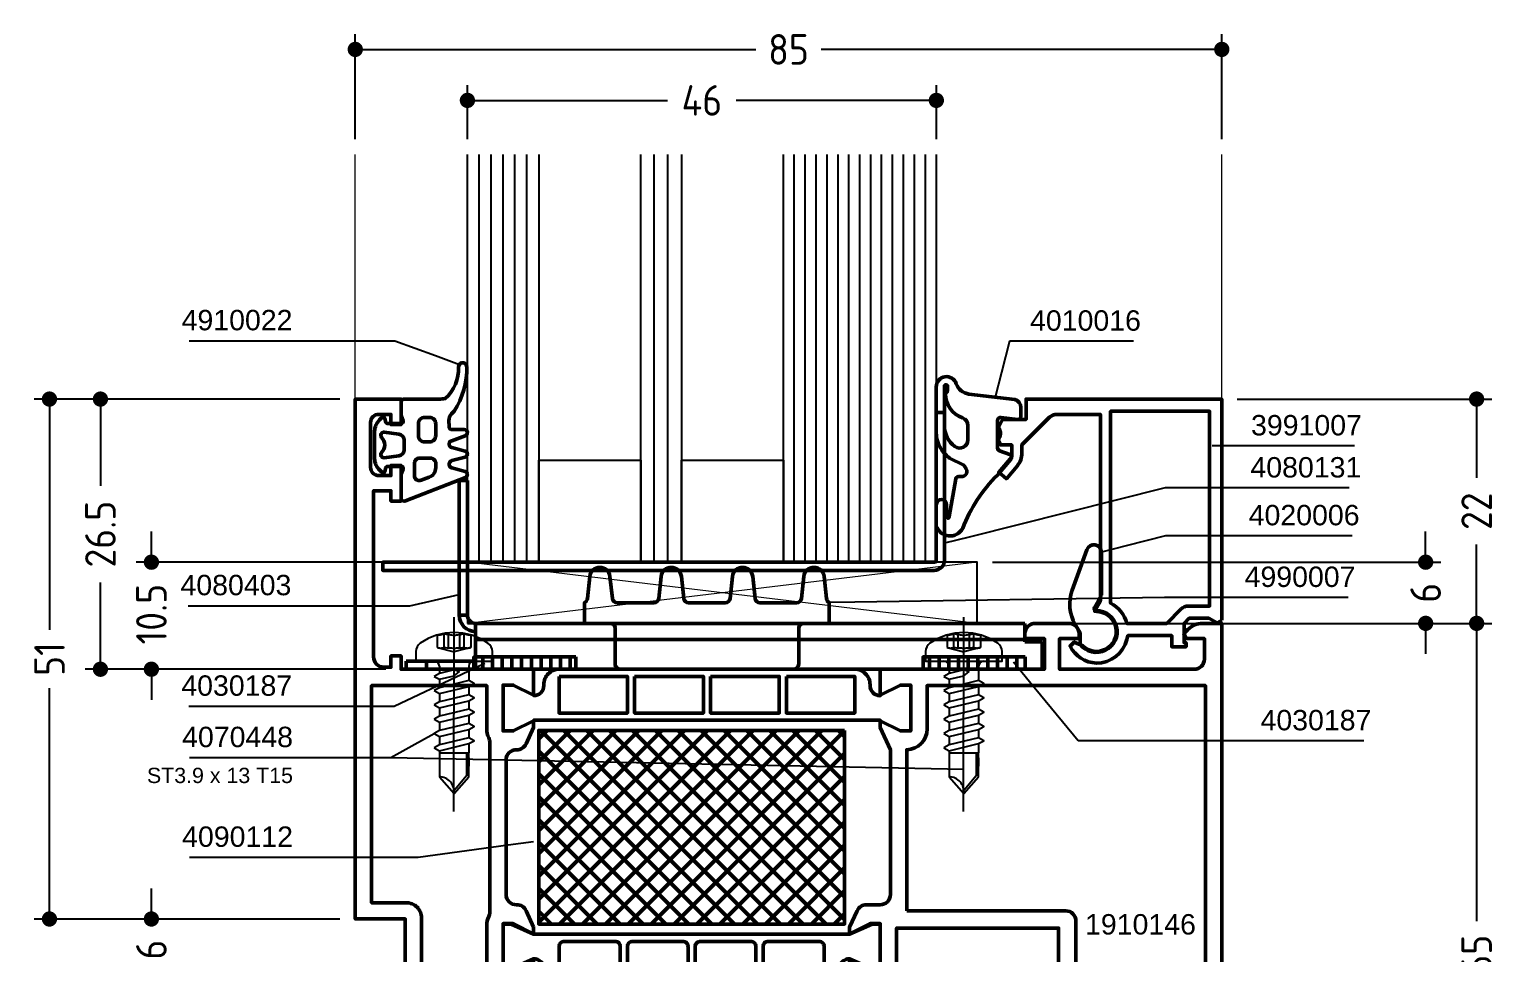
# Model space of a CAD drawing. Header units: millimetres. Extents: x 27 to 176, y 27 to 254.
# Drawn here: x 27 to 170.9, y 163.6 to 254.3 of the extents above; entities that cross this region are included whole.
import ezdxf
from ezdxf.enums import TextEntityAlignment as Align

# ---------------------------------------------------------------- set-up
doc = ezdxf.new("R2010")
doc.units = ezdxf.units.MM
doc.linetypes.add('CENTER', pattern=[50.8, 31.75, -6.35, 6.35, -6.35])
doc.linetypes.add('HIDDEN', pattern=[9.525, 6.35, -3.175])
for name, color, linetype, lineweight in [('AM_5', 3, 'Continuous', 25), ('AM_C', 50, 'Continuous', 50), ('AM_S', 80, 'Continuous', 50), ('Cont2', 2, 'Continuous', 25), ('Cont3', 70, 'Continuous', 18)]:
    doc.layers.add(name, color=color, linetype=linetype, lineweight=lineweight)
doc.styles.add('HBS_DIMTEXTSTYLE', font='isocp.shx')
doc.styles.add('SWISSL', font='swissl.ttf')
doc.dimstyles.new('Konstruktionsschnitt 1-1$0', dxfattribs={"dimscale": 0, "dimtxt": 3, "dimasz": 1.5, "dimexe": 1.5, "dimexo": 1.5, "dimgap": 1.5, "dimtad": 0, "dimdsep": 46, "dimtxsty": 'HBS_DIMTEXTSTYLE', "dimblk": 'PUNKT', "dimcen": 0, "dimclrd": 3, "dimclre": 3, "dimclrt": 2, "dimadec": 1, "dimazin": 2, "dimtfac": 0.7, "dimtofl": 0, "dimtmove": 0, "dimatfit": 3, "dimfxl": 0, "dimtolj": 1, "dimtzin": 0, "dimarcsym": 0})

# ---------------------------------------------------------------- blocks, each defined once
blk = doc.blocks.new('PUNKT')
at = {"color": 0, "linetype": 'Continuous'}
blk.add_line((-0.5, 0), (-1, 0), dxfattribs=at)
at = {"color": 0, "linetype": 'Continuous', "const_width": 0.5}
blk.add_lwpolyline([(-0.25, 0, 1), (0.25, 0, 1)], format="xyb", close=True, dxfattribs=at)
blk = doc.blocks.new('*D5')
at = {"layer": 'AM_5', "color": 3, "lineweight": -2, "transparency": 16777216}
for p, q in [((69.93, 243.53), (69.93, 248.83)), ((115.93, 243.53), (115.93, 248.83)), ((71.43, 247.33), (89.55, 247.33)), ((114.43, 247.33), (96.3, 247.33))]:
    blk.add_line(p, q, dxfattribs=at)
at = {"layer": 'AM_5', "color": 3, "lineweight": -2, "transparency": 16777216, "xscale": 1.5, "yscale": 1.5, "zscale": 1.5, "rotation": 180}
blk.add_blockref('PUNKT', (69.93, 247.33), dxfattribs=at)
at = {"layer": 'AM_5', "color": 3, "lineweight": -2, "transparency": 16777216, "xscale": 1.5, "yscale": 1.5, "zscale": 1.5}
blk.add_blockref('PUNKT', (115.93, 247.33), dxfattribs=at)
at = {"layer": 'AM_5', "color": 2, "transparency": 16777216, "insert": (92.93, 247.33), "char_height": 3, "attachment_point": 5, "style": 'HBS_DIMTEXTSTYLE'}
blk.add_mtext('\\A1;46', dxfattribs=at)
blk = doc.blocks.new('*D6')
at = {"layer": 'AM_5', "color": 3, "lineweight": -2, "transparency": 16777216}
for p, q in [((58.93, 243.53), (58.93, 253.83)), ((143.93, 243.53), (143.93, 253.83)), ((60.43, 252.33), (98.21, 252.33)), ((142.43, 252.33), (104.64, 252.33))]:
    blk.add_line(p, q, dxfattribs=at)
at = {"layer": 'AM_5', "color": 3, "lineweight": -2, "transparency": 16777216, "xscale": 1.5, "yscale": 1.5, "zscale": 1.5, "rotation": 180}
blk.add_blockref('PUNKT', (58.93, 252.33), dxfattribs=at)
at = {"layer": 'AM_5', "color": 3, "lineweight": -2, "transparency": 16777216, "xscale": 1.5, "yscale": 1.5, "zscale": 1.5}
blk.add_blockref('PUNKT', (143.93, 252.33), dxfattribs=at)
at = {"layer": 'AM_5', "color": 2, "transparency": 16777216, "insert": (101.43, 252.33), "char_height": 3, "attachment_point": 5, "style": 'HBS_DIMTEXTSTYLE'}
blk.add_mtext('\\A1;85', dxfattribs=at)
blk = doc.blocks.new('*D7')
at = {"layer": 'AM_5', "color": 3, "lineweight": -2, "transparency": 16777216}
for p, q in [((38.93, 203.53), (38.93, 205.03)), ((68.43, 202.03), (37.43, 202.03)), ((61.93, 191.53), (37.43, 191.53)), ((38.93, 190.03), (38.93, 188.53))]:
    blk.add_line(p, q, dxfattribs=at)
at = {"layer": 'AM_5', "color": 3, "lineweight": -2, "transparency": 16777216, "xscale": 1.5, "yscale": 1.5, "zscale": 1.5}
for p, rotation in [((38.93, 202.03), 270), ((38.93, 191.53), 90)]:
    blk.add_blockref('PUNKT', p, dxfattribs=dict(at, rotation=rotation))
at = {"layer": 'AM_5', "color": 2, "transparency": 16777216, "insert": (38.93, 196.93), "char_height": 3, "attachment_point": 5, "rotation": 90, "style": 'HBS_DIMTEXTSTYLE'}
blk.add_mtext('\\A1;10.5', dxfattribs=at)
blk = doc.blocks.new('*D8')
at = {"layer": 'AM_5', "color": 3, "lineweight": -2, "transparency": 16777216}
for p, q in [((57.43, 218.03), (32.43, 218.03)), ((33.93, 216.53), (33.93, 209.53)), ((33.93, 193.03), (33.93, 200.03)), ((61.93, 191.53), (32.43, 191.53))]:
    blk.add_line(p, q, dxfattribs=at)
at = {"layer": 'AM_5', "color": 3, "lineweight": -2, "transparency": 16777216, "xscale": 1.5, "yscale": 1.5, "zscale": 1.5}
for p, rotation in [((33.93, 218.03), 90), ((33.93, 191.53), 270)]:
    blk.add_blockref('PUNKT', p, dxfattribs=dict(at, rotation=rotation))
at = {"layer": 'AM_5', "color": 2, "transparency": 16777216, "insert": (33.93, 204.78), "char_height": 3, "attachment_point": 5, "rotation": 90, "style": 'HBS_DIMTEXTSTYLE'}
blk.add_mtext('\\A1;26.5', dxfattribs=at)
blk = doc.blocks.new('*D9')
at = {"layer": 'AM_5', "color": 3, "lineweight": -2, "transparency": 16777216}
for p, q in [((57.43, 218.03), (27.43, 218.03)), ((28.93, 216.53), (28.93, 195.38)), ((28.93, 168.53), (28.93, 189.68)), ((57.43, 167.03), (27.43, 167.03))]:
    blk.add_line(p, q, dxfattribs=at)
at = {"layer": 'AM_5', "color": 3, "lineweight": -2, "transparency": 16777216, "xscale": 1.5, "yscale": 1.5, "zscale": 1.5}
for p, rotation in [((28.93, 218.03), 90), ((28.93, 167.03), 270)]:
    blk.add_blockref('PUNKT', p, dxfattribs=dict(at, rotation=rotation))
at = {"layer": 'AM_5', "color": 2, "transparency": 16777216, "insert": (28.93, 192.53), "char_height": 3, "attachment_point": 5, "rotation": 90, "style": 'HBS_DIMTEXTSTYLE'}
blk.add_mtext('\\A1;51', dxfattribs=at)
blk = doc.blocks.new('*D10')
at = {"layer": 'AM_5', "color": 3, "lineweight": -2, "transparency": 16777216}
for p, q in [((38.93, 168.53), (38.93, 170.03)), ((57.43, 167.03), (37.43, 167.03)), ((57.43, 161.03), (37.43, 161.03)), ((38.93, 159.53), (38.93, 158.03))]:
    blk.add_line(p, q, dxfattribs=at)
at = {"layer": 'AM_5', "color": 3, "lineweight": -2, "transparency": 16777216, "xscale": 1.5, "yscale": 1.5, "zscale": 1.5}
for p, rotation in [((38.93, 167.03), 270), ((38.93, 161.03), 90)]:
    blk.add_blockref('PUNKT', p, dxfattribs=dict(at, rotation=rotation))
at = {"layer": 'AM_5', "color": 2, "transparency": 16777216, "insert": (38.93, 164.03), "char_height": 3, "attachment_point": 5, "rotation": 90, "style": 'HBS_DIMTEXTSTYLE'}
blk.add_mtext('\\A1;6', dxfattribs=at)
blk = doc.blocks.new('*D12')
at = {"layer": 'AM_5', "color": 3, "lineweight": -2, "transparency": 16777216}
for p, q in [((145.43, 218.03), (170.43, 218.03)), ((168.93, 216.53), (168.93, 210.31)), ((168.93, 197.53), (168.93, 203.75)), ((145.43, 196.03), (170.43, 196.03))]:
    blk.add_line(p, q, dxfattribs=at)
at = {"layer": 'AM_5', "color": 3, "lineweight": -2, "transparency": 16777216, "xscale": 1.5, "yscale": 1.5, "zscale": 1.5}
for p, rotation in [((168.93, 218.03), 90), ((168.93, 196.03), 270)]:
    blk.add_blockref('PUNKT', p, dxfattribs=dict(at, rotation=rotation))
at = {"layer": 'AM_5', "color": 2, "transparency": 16777216, "insert": (168.93, 207.03), "char_height": 3, "attachment_point": 5, "rotation": 90, "style": 'HBS_DIMTEXTSTYLE'}
blk.add_mtext('\\A1;22', dxfattribs=at)
blk = doc.blocks.new('*D13')
at = {"layer": 'AM_5', "color": 3, "lineweight": -2, "transparency": 16777216}
for p, q in [((163.93, 203.53), (163.93, 205.03)), ((121.43, 202.03), (165.43, 202.03)), ((128.78, 196.03), (165.43, 196.03)), ((163.93, 194.53), (163.93, 193.03))]:
    blk.add_line(p, q, dxfattribs=at)
at = {"layer": 'AM_5', "color": 3, "lineweight": -2, "transparency": 16777216, "xscale": 1.5, "yscale": 1.5, "zscale": 1.5}
for p, rotation in [((163.93, 202.03), 270), ((163.93, 196.03), 90)]:
    blk.add_blockref('PUNKT', p, dxfattribs=dict(at, rotation=rotation))
at = {"layer": 'AM_5', "color": 2, "transparency": 16777216, "insert": (163.93, 199.03), "char_height": 3, "attachment_point": 5, "rotation": 90, "style": 'HBS_DIMTEXTSTYLE'}
blk.add_mtext('\\A1;6', dxfattribs=at)
blk = doc.blocks.new('*D14')
at = {"layer": 'AM_5', "color": 3, "lineweight": -2, "transparency": 16777216}
for p, q in [((145.43, 196.03), (170.43, 196.03)), ((168.93, 194.53), (168.93, 166.83)), ((168.93, 132.53), (168.93, 160.23)), ((142.93, 131.03), (170.43, 131.03))]:
    blk.add_line(p, q, dxfattribs=at)
at = {"layer": 'AM_5', "color": 3, "lineweight": -2, "transparency": 16777216, "xscale": 1.5, "yscale": 1.5, "zscale": 1.5}
for p, rotation in [((168.93, 196.03), 90), ((168.93, 131.03), 270)]:
    blk.add_blockref('PUNKT', p, dxfattribs=dict(at, rotation=rotation))
at = {"layer": 'AM_5', "color": 2, "transparency": 16777216, "insert": (168.93, 163.53), "char_height": 3, "attachment_point": 5, "rotation": 90, "style": 'HBS_DIMTEXTSTYLE'}
blk.add_mtext('\\A1;65', dxfattribs=at)
blk = doc.blocks.new('WS4070448')
at = {"linetype": 'CENTER'}
blk.add_line((-0.02, -14.76), (0, 4.3), dxfattribs=at)
at = {"linetype": 'HIDDEN'}
for p, q in [((-0.97, 1.33), (-0.97, 2.72)), ((-0.56, 1.33), (-0.56, 2.61)), ((0.56, 1.33), (0.56, 2.61)), ((0.97, 1.33), (0.97, 2.72))]:
    blk.add_line(p, q, dxfattribs=at)
for p, q in [((-1.45, -9), (-1.45, -11.36)), ((-1.45, -9), (1.45, -9)), ((1.45, -11.36), (1.45, -9)), ((-1.45, -11.36), (0, -13)), ((0, -13), (1.45, -11.36))]:
    blk.add_line(p, q)
blk.add_lwpolyline([(3.32, 1.75, 0.314856), (-3.32, 1.75, 0.244912), (-3.75, 0.93), (-3.75, 0), (3.75, 0), (3.75, 0.93, 0.244912), (3.32, 1.75, 0.138291)], format="xyb")
for points in [[(-1.65, 2.56), (-1.65, 1.33)], [(1.65, 2.56), (1.65, 1.33)], [(-1.65, 1.33), (0, 0.89)], [(1.65, 1.33), (0, 0.89)]]:
    blk.add_lwpolyline(points, dxfattribs=at)
for points in [[(-1.95, -1.5), (-1.45, -1.79), (0, -1.44), (0.5, -1.07), (0, -0.87), (-1.45, -1.21)], [(-1.95, -2.9), (-1.45, -3.19), (1.45, -2.5), (1.95, -2.21), (1.45, -1.92), (-1.45, -2.61)], [(-1.95, -4.3), (-1.45, -4.59), (1.45, -3.9), (1.95, -3.61), (1.45, -3.32), (-1.45, -4.01)], [(-1.95, -5.7), (-1.45, -5.99), (1.45, -5.3), (1.95, -5.01), (1.45, -4.72), (-1.45, -5.41)], [(-1.95, -7.1), (-1.45, -7.39), (1.45, -6.7), (1.95, -6.41), (1.45, -6.12), (-1.45, -6.81)], [(-1.95, -8.5), (-1.45, -8.79), (1.45, -8.1), (1.95, -7.81), (1.45, -7.52), (-1.45, -8.21)]]:
    blk.add_lwpolyline(points, close=True)
for points in [[(-1.45, -0.5), (-1.45, -1.21)], [(1.45, -0.5), (1.45, -1.92)], [(-1.45, -1.79), (-1.45, -2.21)], [(-1.45, -1.79), (-1.45, -2.61)], [(-1.45, -1.79), (-1.45, -2.61)], [(1.45, -2.5), (1.45, -3.32)], [(-1.45, -3.19), (-1.45, -4.01)], [(1.45, -3.9), (1.45, -4.72)], [(-1.45, -4.59), (-1.45, -5.41)], [(1.45, -5.3), (1.45, -6.12)], [(-1.45, -5.99), (-1.45, -6.81)], [(1.45, -6.7), (1.45, -7.52)], [(-1.45, -7.39), (-1.45, -8.21)], [(1.45, -8.1), (1.45, -9)], [(-1.45, -8.79), (-1.45, -9)], [(1.2, -9), (1.2, -11.25), (0.03, -12.65)], [(1.45, -9.5), (1.45, -10.32)], [(-1.45, -10.19), (-1.45, -11.01)]]:
    blk.add_lwpolyline(points)
for centre, radius, start, end in [((-1.59, 3.84), 1.28, 267.2848, 298.8872), ((0, 5.49), 2.94, 250.6988, 289.3012), ((1.59, 3.84), 1.28, 241.1128, 272.7152), ((-1.31, 2.49), 1.21, 253.6643, 286.3357), ((0, 11.41), 10.13, 264.4948, 275.5052), ((1.31, 2.49), 1.21, 253.6643, 286.3357)]:
    blk.add_arc(centre, radius, start, end, dxfattribs=at)
for centre, radius, start, end in [((-1.95, -0.5), 0.5, 0, 90), ((1.95, -0.5), 0.5, 90, 180), ((-1.46, -12.83), 1.47, 353.4244, 89.6688)]:
    blk.add_arc(centre, radius, start, end)
blk = doc.blocks.new('*S43')
at = {"layer": 'AM_5', "color": 3}
for p, q in [((42.63, 223.75), (54.77, 223.75)), ((54.77, 223.75), (62.8, 223.75)), ((62.8, 223.75), (66.8, 222.29))]:
    blk.add_line(p, q, dxfattribs=at)
at = {"layer": 'AM_5', "color": 3, "linetype": 'Continuous'}
blk.add_line((66.8, 222.29), (69.14, 221.43), dxfattribs=at)
at = {"layer": 'AM_5', "color": 2, "insert": (52.77, 224.75), "char_height": 2, "attachment_point": 9, "style": 'SWISSL'}
blk.add_mtext('4910022', dxfattribs=at)
blk = doc.blocks.new('*S44')
at = {"layer": 'AM_5', "color": 3}
for p, q in [((65.09, 173.08), (73.94, 174.29)), ((42.68, 173.08), (54.82, 173.08)), ((54.82, 173.08), (65.09, 173.08))]:
    blk.add_line(p, q, dxfattribs=at)
at = {"layer": 'AM_5', "color": 3, "linetype": 'Continuous'}
blk.add_line((73.94, 174.29), (76.42, 174.62), dxfattribs=at)
at = {"layer": 'AM_5', "color": 2, "insert": (52.82, 174.08), "char_height": 2, "attachment_point": 9, "style": 'SWISSL'}
blk.add_mtext('4090112', dxfattribs=at)
blk = doc.blocks.new('*S45')
at = {"layer": 'AM_5', "color": 3, "linetype": 'Continuous'}
blk.add_line((64.49, 184.02), (66.68, 185.23), dxfattribs=at)
at = {"layer": 'AM_5', "color": 3}
for p, q in [((42.67, 182.86), (54.82, 182.86)), ((54.82, 182.86), (62.42, 182.86)), ((62.42, 182.86), (64.49, 184.02))]:
    blk.add_line(p, q, dxfattribs=at)
at = {"layer": 'AM_5', "color": 2, "insert": (52.82, 183.86), "char_height": 2, "attachment_point": 9, "style": 'SWISSL'}
blk.add_mtext('4070448', dxfattribs=at)
blk = doc.blocks.new('ZAHL rechts')
at = {"layer": 'AM_5', "color": 2, "style": 'SWISSL'}
blk.add_attdef('XXX', text='', height=1.5, dxfattribs=at).set_placement((-1.95, -2.5), align=Align.RIGHT)
blk = doc.blocks.new('*S56')
at = {"layer": 'AM_5', "color": 3}
for p, q in [((123.12, 223.71), (122.32, 220.64)), ((135.27, 223.71), (123.12, 223.71))]:
    blk.add_line(p, q, dxfattribs=at)
at = {"layer": 'AM_5', "color": 3, "linetype": 'Continuous'}
blk.add_line((122.32, 220.64), (121.69, 218.22), dxfattribs=at)
at = {"layer": 'AM_5', "color": 2, "insert": (125.12, 224.71), "char_height": 2, "attachment_point": 7, "style": 'SWISSL'}
blk.add_mtext('4010016', dxfattribs=at)
blk = doc.blocks.new('*S57')
at = {"layer": 'AM_5', "color": 3, "linetype": 'Continuous'}
blk.add_line((66.69, 198.3), (69.13, 198.85), dxfattribs=at)
at = {"layer": 'AM_5', "color": 3}
for p, q in [((42.53, 197.76), (54.66, 197.76)), ((54.66, 197.76), (64.27, 197.76)), ((64.27, 197.76), (66.69, 198.3))]:
    blk.add_line(p, q, dxfattribs=at)
at = {"layer": 'AM_5', "color": 2, "insert": (52.66, 198.76), "char_height": 2, "attachment_point": 9, "style": 'SWISSL'}
blk.add_mtext('4080403', dxfattribs=at)
blk = doc.blocks.new('*U22', base_point=(71.49, 173.45))
for p, q in [((72.66, 173.45), (72.66, 213.45)), ((73.82, 173.45), (73.82, 213.45)), ((74.99, 173.45), (74.99, 213.45)), ((76.16, 173.45), (76.16, 213.45)), ((77.32, 173.45), (77.32, 213.45)), ((89.82, 173.45), (89.82, 213.45)), ((91.16, 173.45), (91.16, 213.45)), ((103.56, 173.45), (103.56, 213.45)), ((104.63, 173.45), (104.63, 213.45)), ((105.7, 173.45), (105.7, 213.45)), ((106.78, 173.45), (106.78, 213.45)), ((107.85, 173.45), (107.85, 213.45)), ((108.92, 173.45), (108.92, 213.45)), ((109.99, 173.45), (109.99, 213.45)), ((111.06, 173.45), (111.06, 213.45)), ((112.13, 173.45), (112.13, 213.45)), ((113.2, 173.45), (113.2, 213.45)), ((114.28, 173.45), (114.28, 213.45)), ((115.35, 173.45), (115.35, 213.45)), ((116.42, 173.45), (116.42, 213.45))]:
    blk.add_line(p, q)
for points in [[(78.49, 213.45), (78.49, 173.45), (71.49, 173.45), (71.49, 213.45)], [(92.49, 213.45), (92.49, 173.45), (88.49, 173.45), (88.49, 213.45)], [(117.49, 213.45), (117.49, 173.45), (102.49, 173.45), (102.49, 213.45)]]:
    blk.add_lwpolyline(points)
for points in [[(88.49, 173.45), (78.49, 173.45), (78.49, 183.45), (88.49, 183.45)], [(102.49, 173.45), (92.49, 173.45), (92.49, 183.45), (102.49, 183.45)]]:
    blk.add_lwpolyline(points, close=True)
blk = doc.blocks.new('*S59')
at = {"layer": 'AM_5', "color": 3}
for p, q in [((145.26, 213.44), (143, 213.44)), ((156.96, 213.44), (145.26, 213.44))]:
    blk.add_line(p, q, dxfattribs=at)
at = {"layer": 'AM_5', "color": 2, "insert": (146.8, 214.44), "char_height": 2, "attachment_point": 7, "style": 'SWISSL'}
blk.add_mtext('3991007', dxfattribs=at)
blk = doc.blocks.new('*S60')
at = {"layer": 'AM_5', "color": 3}
for p, q in [((138.4, 204.62), (134.55, 203.64)), ((156.73, 204.62), (138.4, 204.62))]:
    blk.add_line(p, q, dxfattribs=at)
at = {"layer": 'AM_5', "color": 3, "linetype": 'Continuous'}
blk.add_line((134.55, 203.64), (132.13, 203.02), dxfattribs=at)
at = {"layer": 'AM_5', "color": 2, "insert": (146.57, 205.62), "char_height": 2, "attachment_point": 7, "style": 'SWISSL'}
blk.add_mtext('4020006', dxfattribs=at)
blk = doc.blocks.new('*S61')
at = {"layer": 'AM_5', "color": 3}
for p, q in [((138.38, 209.31), (119.15, 204.49)), ((156.44, 209.31), (138.38, 209.31))]:
    blk.add_line(p, q, dxfattribs=at)
at = {"layer": 'AM_5', "color": 3, "linetype": 'Continuous'}
blk.add_line((119.15, 204.49), (116.73, 203.89), dxfattribs=at)
at = {"layer": 'AM_5', "color": 2, "insert": (146.74, 210.31), "char_height": 2, "attachment_point": 7, "style": 'SWISSL'}
blk.add_mtext('4080131', dxfattribs=at)
blk = doc.blocks.new('*S62')
at = {"layer": 'AM_5', "color": 3, "linetype": 'Continuous'}
blk.add_line((69.39, 191.06), (71.65, 192.13), dxfattribs=at)
at = {"layer": 'AM_5', "color": 3}
for p, q in [((62.74, 187.9), (69.39, 191.06)), ((42.59, 187.9), (54.74, 187.9)), ((54.74, 187.9), (62.74, 187.9))]:
    blk.add_line(p, q, dxfattribs=at)
at = {"layer": 'AM_5', "color": 2, "insert": (52.74, 188.9), "char_height": 2, "attachment_point": 9, "style": 'SWISSL'}
blk.add_mtext('4030187', dxfattribs=at)
blk = doc.blocks.new('*S63')
at = {"layer": 'AM_5', "color": 3, "linetype": 'Continuous'}
blk.add_line((125.08, 190.29), (123.49, 192.22), dxfattribs=at)
at = {"layer": 'AM_5', "color": 3}
for p, q in [((129.83, 184.51), (125.08, 190.29)), ((145.73, 184.51), (129.83, 184.51)), ((157.88, 184.51), (145.73, 184.51))]:
    blk.add_line(p, q, dxfattribs=at)
at = {"layer": 'AM_5', "color": 2, "insert": (147.73, 185.51), "char_height": 2, "attachment_point": 7, "style": 'SWISSL'}
blk.add_mtext('4030187', dxfattribs=at)
blk = doc.blocks.new('*S64')
at = {"layer": 'AM_5', "color": 3, "linetype": 'Continuous'}
blk.add_line((107.93, 198.12), (105.43, 198.08), dxfattribs=at)
at = {"layer": 'AM_5', "color": 3}
for p, q in [((138.3, 198.57), (107.93, 198.12)), ((156.32, 198.57), (138.3, 198.57))]:
    blk.add_line(p, q, dxfattribs=at)
at = {"layer": 'AM_5', "color": 2, "insert": (146.17, 199.57), "char_height": 2, "attachment_point": 7, "style": 'SWISSL'}
blk.add_mtext('4990007', dxfattribs=at)
blk = doc.blocks.new('WI4020006')
at = {"layer": 'AM_C'}
blk.add_lwpolyline([(0.5, 3.55), (-0.19, 2.35, 0.580267), (-0.02, 2.05, -1.597325), (-1.6, -1.28), (-1.6, -0.12), (-2.07, 0.68, -0.221695), (-2.36, 4.05), (-0.92, 8.02, -0.8391), (0.5, 7.77), (0.5, 3.55)], format="xyb", close=True, dxfattribs=at)
blk = doc.blocks.new('WI1910146')
for points in [[(-57.5, 30.2), (-57.5, 29.55), (-59.5, 30.55), (-60.5, 30.55), (-60.5, 26.05), (-59.5, 26.05), (-57.5, 27.05), (-57.5, 24.5), (-60.5, 24.5), (-60.5, 22.4), (-61.5, 22.35), (-61.7, 24.4), (-68.65, 24.4), (-68.94, 22.75), (-69.52, 22.72), (-70, 24.5), (-70, 26), (-70.1, 26.37), (-70.1, 31), (-75, 31), (-75, 82), (-70.5, 82), (-70.5, 79.5), (-71.5, 79.5), (-71.5, 80.5), (-72.7, 80.5, 0.414214), (-73.5, 79.7), (-73.5, 75.3, 0.414214), (-72.7, 74.5), (-71.5, 74.5), (-71.5, 75.5), (-70.5, 75.5), (-70.5, 72), (-71.5, 72), (-71.5, 73), (-73.2, 73), (-73.2, 56.7, 0.414214), (-72.2, 55.7), (-71.5, 55.7), (-71.5, 56.8), (-70.5, 56.8), (-70.5, 55.5), (-57.5, 55.5), (-57.5, 52.95), (-59.5, 53.95), (-60.5, 53.95), (-60.5, 49.45), (-59.5, 49.45), (-57.5, 50.45), (-57.5, 49.8), (-58.23, 48.19, -0.301742), (-59.17, 47.6, 0.422452), (-60.2, 46.6), (-60.2, 33.4, 0.422452), (-59.17, 32.4, -0.301742), (-58.23, 31.81), (-57.5, 30.2)], [(-23.5, 32.4, 0.414214), (-22.5, 33.4), (-22.5, 47.6), (-23.5, 49.8), (-23.5, 50.45), (-21.5, 49.45), (-20.5, 49.45), (-20.5, 53.95), (-21.5, 53.95), (-23.5, 52.95), (-23.5, 55.5), (-7.4, 55.5), (-7.4, 58.5), (-9.3, 58.5), (-9.3, 59, -0.414214), (-8.3, 60), (-5, 60, -0.414214), (-4, 59), (-4, 58.5), (-5.9, 58.5), (-5.9, 55.5), (7.3, 55.5, 0.414214), (8.3, 56.5), (8.3, 58.5), (6.5, 58.5), (6.29, 59.01), (6.69, 59.41, -0.198912), (8.1, 60), (10, 60), (10, -2.5, -0.414214), (7.5, -5), (5.5, -5), (5.5, -3.81, -0.153102), (5.68, -3.24), (6.14, -2.59), (6.5, -2.7), (6.5, -3.5), (7.7, -3.5, 0.414214), (8.5, -2.7), (8.5, 1.7, 0.414214), (7.7, 2.5), (6.5, 2.5), (6.5, 1.7), (6.14, 1.59), (5.68, 2.24, -0.153102), (5.5, 2.81), (5.5, 4.8), (6.5, 4.8), (6.5, 4), (8.2, 4), (8.2, 24.4), (6.5, 24.4), (6.5, 23.1), (5.5, 23.1), (5.5, 24.4), (-2.96, 24.4), (-3.6, 22), (-3.6, 18.3), (-1.6, 18.3), (-1.6, 17.4), (-1.76, 16.5), (-6.84, 16.5), (-7, 17.4), (-7, 18.3), (-5.2, 18.3), (-5.2, 22), (-7.14, 22), (-5.9, 25.1), (-8, 25.1), (-8, 26.6), (-6, 26.6), (-6, 30.1), (-21.9, 30.1), (-21.9, 26.6), (-19.2, 26.6), (-19.2, 25.1), (-21, 25.1), (-21, 22), (-22.8, 22), (-22.8, 18.3), (-21, 18.3), (-21, 17.4), (-21.16, 16.5), (-24.6, 16.5), (-24.6, 23.2), (-23.9, 23.9), (-23.9, 24.5), (-26.5, 24.5), (-26.5, 27.05), (-24.5, 26.05), (-23.5, 26.05), (-23.5, 30.55), (-24.5, 30.55), (-26.5, 29.55), (-26.5, 30.2), (-25.77, 31.81, -0.294108), (-24.86, 32.4), (-23.5, 32.4)], [(-57.5, 52.9, 0.414214), (-56.5, 53.9), (-56.5, 54, -0.414214), (-55, 55.5), (-26, 55.5, -0.414214), (-24.5, 54), (-24.5, 53.9, 0.414214), (-23.5, 52.9), (-23.5, 52.95), (-21.5, 53.95), (-20.5, 53.95), (-20.5, 49.45), (-21.5, 49.45), (-23.5, 50.45), (-23.5, 50.5), (-57.5, 50.5), (-57.5, 50.45), (-59.5, 49.45), (-60.5, 49.45), (-60.5, 53.95), (-59.5, 53.95), (-57.5, 52.95), (-57.5, 52.9)], [(-62.1, 49.65), (-62.1, 53.9), (-73.4, 53.9), (-73.4, 32.6), (-70, 32.6, -0.414214), (-68.5, 31.1), (-68.5, 26.1), (-62.1, 26.1), (-62.1, 30.35, -0.112281), (-61.9, 31.24, 0.112281), (-61.8, 31.67), (-61.8, 48.33, 0.112281), (-61.9, 48.76, -0.112281), (-62.1, 49.65)], [(-20.9, 31.8), (-20.9, 47.6, 0.407087), (-18.9, 49.65), (-18.9, 53.9), (8.4, 53.9), (8.4, 26.1), (-4.3, 26.1), (-4.3, 30.8, 0.414214), (-5.3, 31.8), (-20.9, 31.8)], [(-28.18, 24.75), (-31.57, 22.55, 0.253968), (-31.8, 22.13), (-31.8, 15.77, 0.569247), (-31.23, 14.71), (-28.65, 14.6, 0.139453), (-27.96, 14.77, 0.173382), (-25.98, 17.05, -1), (-25.32, 16.8, -0.173382), (-27.62, 14.16, -0.139453), (-28.68, 13.9), (-51.06, 14.84, -0.401995), (-52.5, 16.34), (-52.5, 22.33, 0.253968), (-52.73, 22.75), (-55.82, 24.75, -0.253968), (-56.5, 26.01), (-56.5, 26.1, 0.414214), (-57.5, 27.1), (-57.5, 27.1), (-57.5, 27.1), (-57.5, 27.1), (-59.7, 26.1), (-60.5, 26.1), (-60.5, 30.5), (-59.7, 30.5), (-57.5, 29.5), (-26.5, 29.5), (-24.3, 30.5), (-23.5, 30.5), (-23.5, 26.1), (-24.3, 26.1), (-26.5, 27.1, 0.414214), (-27.5, 26.1), (-27.5, 26.01, -0.253968), (-28.18, 24.75)], [(-53.19, 23.88), (-54.77, 24.91, -0.253968), (-55, 25.33), (-55, 28.3, -0.414214), (-54.5, 28.8), (-49.5, 28.8, -0.414214), (-49, 28.3), (-49, 24.3, -0.414214), (-49.5, 23.8), (-52.91, 23.8, -0.144993), (-53.19, 23.88)], [(-48.3, 28.3, -0.414214), (-47.8, 28.8), (-42.85, 28.8, -0.414214), (-42.35, 28.3), (-42.35, 24.3, -0.414214), (-42.85, 23.8), (-47.8, 23.8, -0.414214), (-48.3, 24.3), (-48.3, 28.3)], [(-41.65, 28.3), (-41.65, 24.3, 0.414214), (-41.15, 23.8), (-36.2, 23.8, 0.414214), (-35.7, 24.3), (-35.7, 28.3, 0.414214), (-36.2, 28.8), (-41.15, 28.8, 0.414214), (-41.65, 28.3)], [(-30.81, 23.88), (-29.23, 24.91, 0.253968), (-29, 25.33), (-29, 28.3, 0.414214), (-29.5, 28.8), (-34.5, 28.8, 0.414214), (-35, 28.3), (-35, 24.3, 0.414214), (-34.5, 23.8), (-31.09, 23.8, 0.144993), (-30.81, 23.88)], [(-42.87, 15.2), (-51.02, 15.54, -0.401995), (-51.5, 16.04), (-51.5, 22.6, -0.414214), (-51, 23.1), (-42.85, 23.1, -0.414214), (-42.35, 22.6), (-42.35, 15.7, -0.426538), (-42.87, 15.2)], [(-41.17, 15.13), (-33.02, 14.78, 0.426538), (-32.5, 15.28), (-32.5, 22.6, 0.414214), (-33, 23.1), (-41.15, 23.1, 0.414214), (-41.65, 22.6), (-41.65, 15.63, 0.401995), (-41.17, 15.13)]]:
    blk.add_lwpolyline(points, format="xyb", close=True)
for points in [[(-55, 54.8), (-48.3, 54.8), (-48.3, 51.2), (-55, 51.2), (-55, 54.8)], [(-47.6, 54.8), (-40.85, 54.8), (-40.85, 51.2), (-47.6, 51.2), (-47.6, 54.8)], [(-40.15, 54.8), (-33.4, 54.8), (-33.4, 51.2), (-40.15, 51.2), (-40.15, 54.8)], [(-32.7, 54.8), (-26, 54.8), (-26, 51.2), (-32.7, 51.2), (-32.7, 54.8)]]:
    blk.add_lwpolyline(points, close=True)
blk = doc.blocks.new('WI3991007')
for points in [[(0, 0.3), (0, 22), (-19.2, 22), (-19.2, 20), (-21.5, 20), (-21.9, 19.21, -0.339409), (-21.93, 17.99), (-21.7, 17.5), (-20.6, 17.5), (-20.6, 16.35), (-21.88, 14.82), (-21.12, 14.18), (-20.07, 15.43, 0.176327), (-19.6, 16.71), (-19.6, 17.5), (-16.89, 20.21, -0.201449), (-16.18, 20.5), (-11.9, 20.5), (-11.9, 2.2), (-12.48, 1.19), (-12.04, 1.13, -1.373176), (-13.64, -2.22), (-14.47, -1.83), (-14.87, -2.23, 0.274409), (-12.3, -3.9, 0.341999), (-9.3, -1.58), (-9.2, -1.2), (-4.9, -1.2), (-4.9, -2.3), (-3.5, -2.3), (-3.5, -1.9), (-3.7, -1.9), (-3.7, 0), (-3.2, 0.5), (-1.25, 0.5), (-0.45, 0.04), (0, 0.3)], [(-3.99, 1.41), (-5.4, 0), (-9.31, 0, 0.213458), (-10.9, 1.97), (-10.9, 20.8), (-1.2, 20.8), (-1.2, 1.7), (-3.28, 1.7, 0.198912), (-3.99, 1.41)]]:
    blk.add_lwpolyline(points, format="xyb", close=True)
blk = doc.blocks.new('WI4010016')
for points in [[(1.19, 1.96, -0.346133), (1.8, 1.18), (1.8, 0.3, -0.449698), (1.46, 0), (-0.16, 0.2, 0.449698), (-0.5, -0.1), (-0.5, -2.79, 0.315299), (-0.3, -3.07), (0.7, -3.44, -0.548619), (0.81, -3.93), (-0.5, -5.46, 0.104737), (-3.91, -10.66, -0.684728), (-6.5, -10.42), (-6.5, -8.36, -1), (-5.5, -8.36), (-5.5, -9.42, 0.287601), (-5.34, -9.69, 0.156883), (-5.25, -9.53), (-4.59, -5.82, -0.041381), (-4.57, -5.74), (-4.52, -5.69, -0.200274), (-4.31, -5.6), (-4, -5.6, 0.57735), (-3.57, -4.85), (-3.72, -4.58, 0.149451), (-3.85, -4.46), (-5.14, -3.83, -0.069927), (-5.25, -3.76), (-5.51, -3.53, -0.212557), (-6.5, -1.3), (-6.5, 3.2, -0.852431), (-4.55, 3.51, 0.291336), (-3.3, 2.49), (1.19, 1.96)], [(-3.4, -2, -0.612992), (-4.67, -2.65, -0.239931), (-5.7, -0.63), (-5.7, 3.25, -1), (-5.4, 3.25), (-5.4, 2.88, -0.317837), (-5.6, 2.6), (-5.6, 2.51, 0.317975), (-3.93, 0.15, -0.317975), (-3.4, -0.6), (-3.4, -2)]]:
    blk.add_lwpolyline(points, format="xyb", close=True)
blk = doc.blocks.new('WI4030187')
h = blk.add_hatch()
h.set_pattern_fill('LINE', color=256, scale=0.3, angle=90)
h.paths.add_polyline_path([(5, 0), (5, 1.2), (-5, 1.2), (-5, 0)])
blk.add_lwpolyline([(5, 1.2), (5, 0), (-5, 0), (-5, 1.2), (5, 1.2)], close=True)
blk = doc.blocks.new('WI4080131')
blk.add_lwpolyline([(0.8, 0.2, -0.414214), (-0.2, -0.8), (-54.3, -0.8), (-54.3, 0), (-0.2, 0, 0.414214), (0, 0.2), (0, 14.7), (0.8, 14.7), (0.8, 0.2)], format="xyb", close=True)
blk = doc.blocks.new('WI4080403')
for p, q in [((-56.5, 14), (-56.5, 0.8)), ((-55.7, 14), (-56.5, 14)), ((-55.7, 14), (-55.7, 0.8)), ((-56.5, 0.8), (-55.7, 0.8)), ((-54.9, -1.6), (-54.9, 0)), ((-54.9, 0), (-1, 0)), ((-1, 0), (-1, -1.6)), ((-1, -1.6), (-54.9, -1.6)), ((-54.9, -1.6), (-54.9, -4.5)), ((-1, -1.8), (-1, -1.6)), ((0.7, -1.8), (-1, -1.8)), ((0.7, -1.8), (0.7, -4.5)), ((-61.7, -3.7), (-61.7, -4.5)), ((-59.7, -3.7), (-61.7, -3.7)), ((-59.7, -4.5), (-59.7, -3.7)), ((-54.9, -3.7), (-59.7, -3.7)), ((-61.7, -4.5), (-59.7, -4.5)), ((-59.7, -4.5), (-54.9, -4.5)), ((-54.9, -4.5), (0.7, -4.5))]:
    blk.add_line(p, q)
for radius in [1.6, 0.8]:
    blk.add_arc((-54.9, 0.8), radius, 180, 270)
blk = doc.blocks.new('WI4090112')
h = blk.add_hatch()
h.set_pattern_fill('ANSI37', color=256, scale=0.5)
h.paths.add_polyline_path([(30, 0), (30, 19), (0, 19), (0, 0)])
blk.add_lwpolyline([(30, 19), (0, 19), (0, 0), (30, 0), (30, 19)], close=True)
blk = doc.blocks.new('WI4910022')
blk.add_line((0.3, 0), (0.3, 0))
blk.add_line((0.3, 0), (0.3, 0))
blk.add_lwpolyline([(0, -7.38), (0, -9.7, 0.537715), (0.42, -9.98), (6.32, -7.68, 0.71283), (6.28, -7.11), (4.98, -6.76, -0.767327), (4.98, -6.04), (6.28, -5.69, 0.767327), (6.28, -5.11), (4.96, -4.76, -0.767327), (4.96, -4.08), (6.28, -3.59, 0.876976), (6.2, -3), (5, -3, -0.414214), (4.7, -2.7), (4.7, -2.48, -0.288751), (5.2, -1.18, 0.150709), (6.44, 3.17, 1.016945), (5.64, 3.15, -0.221064), (4.33, 0.05, -0.039181), (3.7, 0), (0.3, 0, 0.414214), (0, -0.3), (0, -1.62), (0.19, -2.13, -0.520567), (0, -2.4), (-1.33, -2.4, -0.36397), (-1.53, -2.23), (-1.58, -1.97, 0.594937), (-1.91, -1.85), (-2.12, -2.05, 0.208), (-2.6, -3.15), (-2.6, -5.85, 0.208), (-2.12, -6.95), (-1.91, -7.15, 0.594937), (-1.58, -7.03), (-1.53, -6.77, -0.36397), (-1.33, -6.6), (0, -6.6, -0.520567), (0.19, -6.87), (0, -7.38)], format="xyb")
blk.add_lwpolyline([(0, -7.38), (0, -9.7, 0.537715), (0.42, -9.98), (6.32, -7.68, 0.71283), (6.28, -7.11), (4.98, -6.76, -0.767327), (4.98, -6.04), (6.28, -5.69, 0.767327), (6.28, -5.11), (4.96, -4.76, -0.767327), (4.96, -4.08), (6.28, -3.59, 0.876976), (6.2, -3), (5, -3, -0.414214), (4.7, -2.7), (4.7, -2.48, -0.288751), (5.2, -1.18, 0.150709), (6.44, 3.17, 1.016945), (5.64, 3.15, -0.221064), (4.33, 0.05, -0.039181), (3.7, 0), (0.3, 0, 0.414214), (0, -0.3), (0, -1.62), (0.19, -2.13, -0.520567), (0, -2.4), (-1.33, -2.4, -0.36397), (-1.53, -2.23), (-1.58, -1.97, 0.594937), (-1.91, -1.85), (-2.12, -2.05, 0.208), (-2.6, -3.15), (-2.6, -5.85, 0.208), (-2.12, -6.95), (-1.91, -7.15, 0.594937), (-1.58, -7.03), (-1.53, -6.77, -0.36397), (-1.33, -6.6), (0, -6.6, -0.520567), (0.19, -6.87), (0, -7.38)], format="xyb")
for points in [[(2.3, -4.2, -0.414214), (1.7, -3.6), (1.7, -2.4, -0.414214), (2.3, -1.8), (2.8, -1.8, -0.414214), (3.4, -2.4), (3.4, -3.6, -0.414214), (2.8, -4.2)], [(2.3, -4.2, -0.414214), (1.7, -3.6), (1.7, -2.4, -0.414214), (2.3, -1.8), (2.8, -1.8, -0.414214), (3.4, -2.4), (3.4, -3.6, -0.414214), (2.8, -4.2)], [(0.3, -4.98, -0.378866), (-0.23, -5.57), (-1.66, -5.75, -0.717695), (-1.91, -5.24, 0.421053), (-1.91, -3.76, -0.717695), (-1.66, -3.25), (-0.23, -3.43, -0.378866), (0.3, -4.02), (0.3, -4.98)], [(0.3, -4.98, -0.378866), (-0.23, -5.57), (-1.66, -5.75, -0.717695), (-1.91, -5.24, 0.421053), (-1.91, -3.76, -0.717695), (-1.66, -3.25), (-0.23, -3.43, -0.378866), (0.3, -4.02), (0.3, -4.98)], [(1.98, -7.97, -0.527791), (1.3, -7.51), (1.3, -6.3, -0.414214), (1.8, -5.8), (2.9, -5.8, -0.414214), (3.4, -6.3), (3.4, -6.73, -0.30908), (2.76, -7.67)], [(1.98, -7.97, -0.527791), (1.3, -7.51), (1.3, -6.3, -0.414214), (1.8, -5.8), (2.9, -5.8, -0.414214), (3.4, -6.3), (3.4, -6.73, -0.30908), (2.76, -7.67)]]:
    blk.add_lwpolyline(points, format="xyb", close=True)
blk = doc.blocks.new('WI4990007')
blk.add_lwpolyline([(23.49, 9.1, 0.900404), (21.51, 9.1), (21.28, 6.95, -0.383864), (20.78, 6.5), (17.22, 6.5, -0.383864), (16.72, 6.95), (16.49, 9.1, 0.900404), (14.51, 9.1), (14.28, 6.95, -0.383864), (13.78, 6.5), (10.22, 6.5, -0.383864), (9.72, 6.95), (9.49, 9.1, 0.900404), (7.51, 9.1), (7.28, 6.95, -0.383864), (6.78, 6.5), (3.22, 6.5, -0.383864), (2.72, 6.95), (2.49, 9.1, 0.900404), (0.51, 9.1), (0.28, 6.95, -0.259042), (0, 6.55), (0, 4.5), (2.5, 4.5, -0.414214), (3, 4), (3, 0.5, 0.414214), (3.5, 0), (20.5, 0, 0.414214), (21, 0.5), (21, 4, -0.414214), (21.5, 4.5), (24, 4.5), (24, 6.55, -0.259042), (23.72, 6.95), (23.49, 9.1)], format="xyb", close=True)

msp = doc.modelspace()

# ---------------------------------------------------------------- linework, layer by layer
at = {"layer": 'AM_5'}
msp.add_line((62.416, 182.864), (118.613, 181.731), dxfattribs=at)
at = {"layer": 'Cont2'}
msp.add_lwpolyline([(69.926, 196.031), (119.93, 196.031), (119.93, 202.03), (69.926, 202.03)], close=True, dxfattribs=at)
at = {"layer": 'Cont3'}
for p, q in [((58.926, 218.031), (58.926, 242.03)), ((143.926, 218.031), (143.926, 242.03)), ((119.93, 202.03), (69.926, 196.031)), ((119.93, 196.031), (69.926, 202.03))]:
    msp.add_line(p, q, dxfattribs=at)

# ---------------------------------------------------------------- block references
at = {"layer": 'AM_5'}
for name in ['*S43', '*S56', '*S59', '*S61', '*S60', '*S64', '*S57', '*S62', '*S63', '*S45', '*S44']:
    msp.add_blockref(name, (0, 0), dxfattribs=at)
msp.add_blockref('ZAHL rechts', (54.767, 182.864), dxfattribs=at).add_auto_attribs({'XXX': 'ST3.9 x 13 T15'})
at = {"layer": 'AM_C'}
for name, p in [('WI4910022', (63.426, 218.031)), ('WI4010016', (122.426, 216.031)), ('WI4080131', (115.926, 202.03)), ('WI4080403', (125.626, 196.031)), ('WI4020006', (131.626, 195.231)), ('WI4990007', (81.426, 191.531)), ('WI4030187', (75.575, 191.531)), ('WI4030187', (119.627, 191.531)), ('WI4090112', (76.926, 166.531))]:
    msp.add_blockref(name, p, dxfattribs=at)
at = {"layer": 'AM_S'}
for name, p in [('WI1910146', (133.926, 136.031)), ('WI3991007', (143.926, 196.031))]:
    msp.add_blockref(name, p, dxfattribs=at)
at = {"layer": 'Cont2'}
for name, p in [('*U22', (69.926, 202.03)), ('WS4070448', (68.626, 192.331)), ('WS4070448', (118.626, 192.331))]:
    msp.add_blockref(name, p, dxfattribs=at)

# ---------------------------------------------------------------- texts
at = {"layer": 'AM_5', "color": 2, "insert": (141.391, 165.481), "char_height": 2, "attachment_point": 9, "style": 'SWISSL'}
msp.add_mtext('1910146', dxfattribs=at)

# ---------------------------------------------------------------- dimensions: what is measured, and where the dimension line sits
at = {"layer": 'AM_5'}
for base, p1, p2, picture, middle in [((58.926, 252.33), (143.926, 242.03), (58.926, 242.03), '*D6', (101.426, 252.33)), ((115.926, 247.33), (69.926, 242.03), (115.926, 242.03), '*D5', (92.926, 247.33))]:
    dim = msp.add_linear_dim(base=base, p1=p1, p2=p2, dimstyle='Konstruktionsschnitt 1-1$0', override={"dimscale": 1}, dxfattribs=at)
    dim.commit()
    dim.dimension.update_dxf_attribs({"geometry": picture, "text_midpoint": middle})
for base, p1, p2, picture, middle in [((28.926, 167.031), (58.926, 218.031), (58.926, 167.031), '*D9', (28.926, 192.531)), ((168.926, 196.031), (143.926, 218.031), (143.926, 196.031), '*D12', (168.926, 207.031)), ((38.926, 202.03), (63.426, 191.531), (69.926, 202.03), '*D7', (38.926, 196.931)), ((163.926, 196.031), (119.93, 202.03), (127.276, 196.031), '*D13', (163.926, 199.031)), ((168.926, 131.031), (143.926, 196.031), (141.426, 131.031), '*D14', (168.926, 163.531)), ((38.926, 161.031), (58.926, 167.031), (58.926, 161.031), '*D10', (38.926, 164.031))]:
    dim = msp.add_linear_dim(base=base, p1=p1, p2=p2, angle=90, dimstyle='Konstruktionsschnitt 1-1$0', override={"dimscale": 1}, dxfattribs=at)
    dim.commit()
    dim.dimension.update_dxf_attribs({"geometry": picture, "text_midpoint": middle, "dimtype": 160})
dim = msp.add_linear_dim(base=(33.926, 191.531), p1=(58.926, 218.031), p2=(63.426, 191.531), angle=90, dimstyle='Konstruktionsschnitt 1-1$0', override={"dimscale": 1}, dxfattribs=at)
dim.commit()
dim.dimension.update_dxf_attribs({"geometry": '*D8', "text_midpoint": (33.926, 204.781)})

doc.saveas('drawing.dxf')
